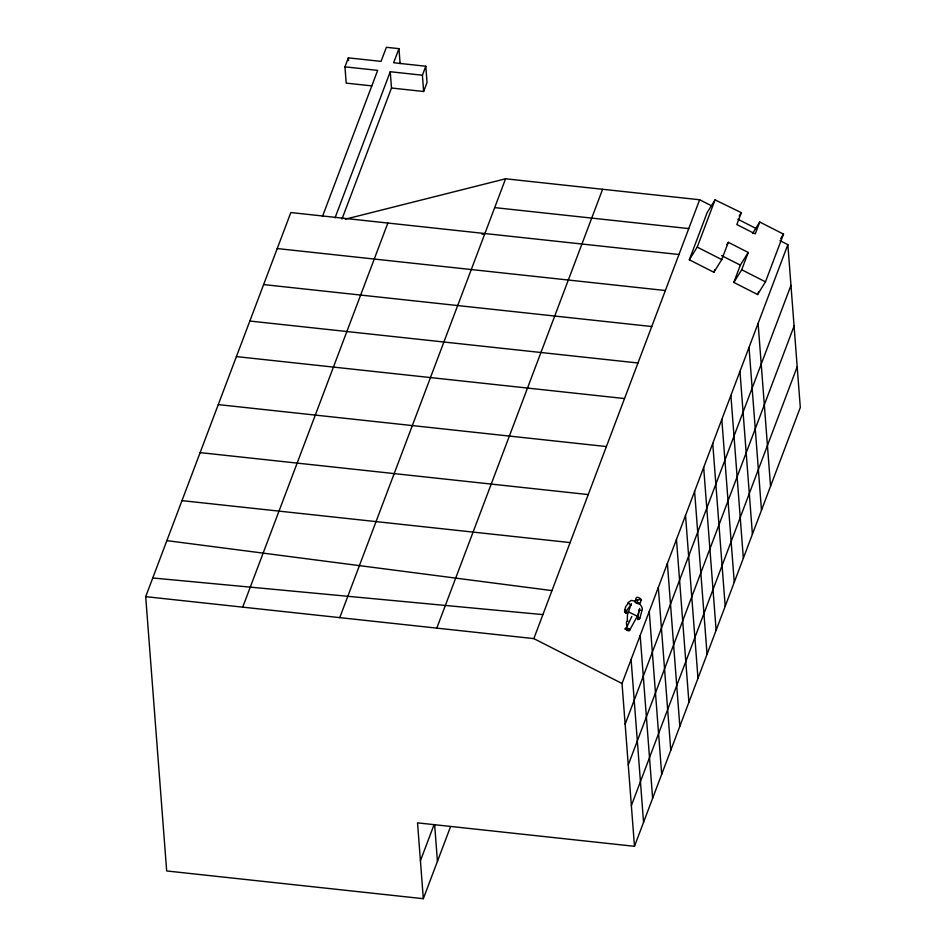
<?xml version="1.0" encoding="UTF-8"?>
<svg xmlns="http://www.w3.org/2000/svg" width="946" height="946" viewBox="0 0 946 946"><rect width="100%" height="100%" fill="white"/><g stroke="black" fill="none" stroke-linecap="round" stroke-linejoin="round"><path stroke-width="1.42" d="M627.316 621.037L627.399 615.196L628.428 611.873L637.557 616.319L639.697 608.396M637.143 601.893C640.466 603.312 645.929 612.263 639.106 609.969L638.089 617.064L639.922 618.448L637.604 619.583M641.92 610.726L639.934 617.939M624.455 611.151L626.323 613.256L625.625 611.423L626.808 612.606L626.453 610.548M629.587 630.414L629.551 629.918C628.215 626.548 625.483 630.604 626.95 629.504C626.489 626.11 632.259 631.065 628.085 630.816L625.093 628.901L626.37 628.783M628.428 611.873L631.337 603.631M630.722 605.121L626.548 610.619L624.75 609.744L624.928 612.287M371.802 85.885L346.201 83.118L344.959 66.835L348.353 57.86L381.061 61.395L386.382 47.3L398.964 48.66L400.111 63.583M450.544 826.686L423.323 898.7L166.673 870.959L145.696 596.654L290.836 212.554L678.968 254.509M322.456 216.48L377.667 70.371L344.959 66.835M335.038 217.84L390.249 71.73L422.401 75.207L425.795 66.232L393.642 62.755L398.964 48.66M342.014 218.964L391.49 88.013L390.249 71.73M391.49 88.013L423.642 91.49L427.036 82.503L425.795 66.232M242.72 607.143L387.86 223.043M339.756 617.632L505.578 178.794L699.65 199.76L711.498 205.79M436.792 628.12L602.614 189.283M420.426 860.777L433.989 824.9M145.696 596.654L533.828 638.609L699.65 199.76M728.29 242.306L721.763 259.594L713.863 272.271L689.327 259.783L707.17 212.554L715.058 199.89L741.333 212.661L736.839 224.545L755.251 233.91L759.733 222.026L783.513 234.123L765.48 281.849L757.592 294.525L733.812 282.416L740.34 265.128L748.239 252.464L728.29 242.306L726.859 244.612M689.327 259.783L697.214 247.107L715.058 199.89M713.863 272.271L714.869 269.61M733.812 282.416L741.711 269.752L748.239 252.464M757.592 294.525L758.621 291.794M423.323 898.7L417.529 822.866L634.482 846.315L622.03 683.497L787.852 244.647L779.953 240.639M625.14 724.198L790.974 285.361M628.262 764.9L794.084 326.063M631.372 805.614L797.194 366.764M634.482 846.315L800.304 407.478L787.852 244.647M637.332 616.189L629.669 630.083M631.822 616.473L626.453 627.813L626.95 629.504M739.181 216.114L741.333 212.661M752.567 233.544L759.733 222.026M780.639 238.735L783.513 234.123M636.445 600.296L635.925 600.391C633.063 601.668 637.415 604.234 639.236 603.595M628.44 603.004L625.791 606.469L624.75 609.744M639.129 619.027L638.467 619.476C636.977 618.672 638.018 619.216 638.254 617.135M626.808 629.137L629.457 630.497M639.177 603.548C641.672 603.241 641.152 598.097 638.503 599.646C637.971 602.401 635.594 597.505 636.989 600.698M345.373 219.176L505.578 178.794M482.034 234.253L484.896 233.532M625.921 613.15L624.833 611.258M640.939 600.426C643.15 600.568 638.834 596.63 636.835 597.375L635.795 598.522L635.925 600.391M628.014 621.073C624.502 620.742 628.25 626.5 625.956 628.203L625.945 628.605M152.744 577.982L542.898 614.604M494.687 207.612L688.759 228.589M277.225 248.561L665.357 290.517M263.615 284.58L651.747 326.524M249.839 321.037L637.971 362.992M236.405 356.595L624.537 398.55M218.266 404.604L606.398 446.559M200.114 452.614L588.246 494.569M181.975 500.635L570.107 542.578M166.863 540.639L551.967 590.6M639.058 603.643L635.156 602.07M625.093 628.901L626.418 629.563M635.097 601.171L631.337 600.426L628.002 602.578L630.864 605.192M737.833 219.2L756.256 228.577M721.644 255.621L740.34 265.128M697.214 247.107L721.763 259.594M741.711 269.752L765.48 281.849M533.828 638.609L622.03 683.497M758.101 323.402L770.552 486.22M749.031 347.407L761.483 510.225M739.961 371.411L752.413 534.23M730.891 395.416L743.343 558.246M721.81 419.421L734.262 582.251M712.74 443.438L725.192 606.256M703.67 467.442L716.122 630.261M694.601 491.447L707.052 654.265M685.531 515.452L697.982 678.27M676.461 539.457L688.913 702.275M667.391 563.461L679.843 726.28M658.321 587.466L670.773 750.296M649.24 611.483L661.692 774.301M640.17 635.487L652.622 798.306M631.1 659.492L643.552 822.311M422.401 75.207L423.642 91.49M434.652 824.9L437.442 861.357M348.353 57.86L348.554 60.568"/></g></svg>
